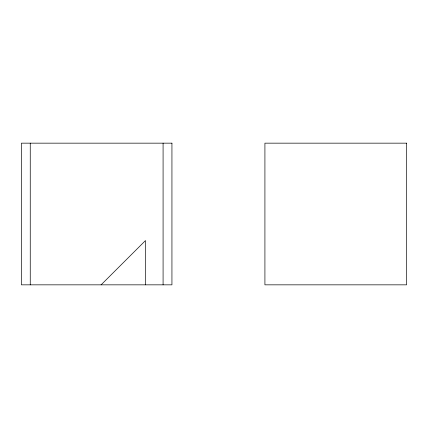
<?xml version="1.0" encoding="UTF-8"?>
<svg xmlns="http://www.w3.org/2000/svg" width="428" height="428" viewBox="0 0 428 428"><rect width="100%" height="100%" fill="white"/><g stroke="black" fill="none" stroke-linecap="round" stroke-linejoin="round"><path stroke-width="0.64" d="M101.099 284.839L145.477 240.568L145.477 284.839M163.084 143.161L163.084 284.839M30.254 143.161L30.254 284.839M171.938 143.161L21.4 143.161L21.4 284.839L171.938 284.839L171.938 143.161M406.6 143.161L264.916 143.161L264.916 284.839L406.6 284.839L406.6 143.161"/></g></svg>
